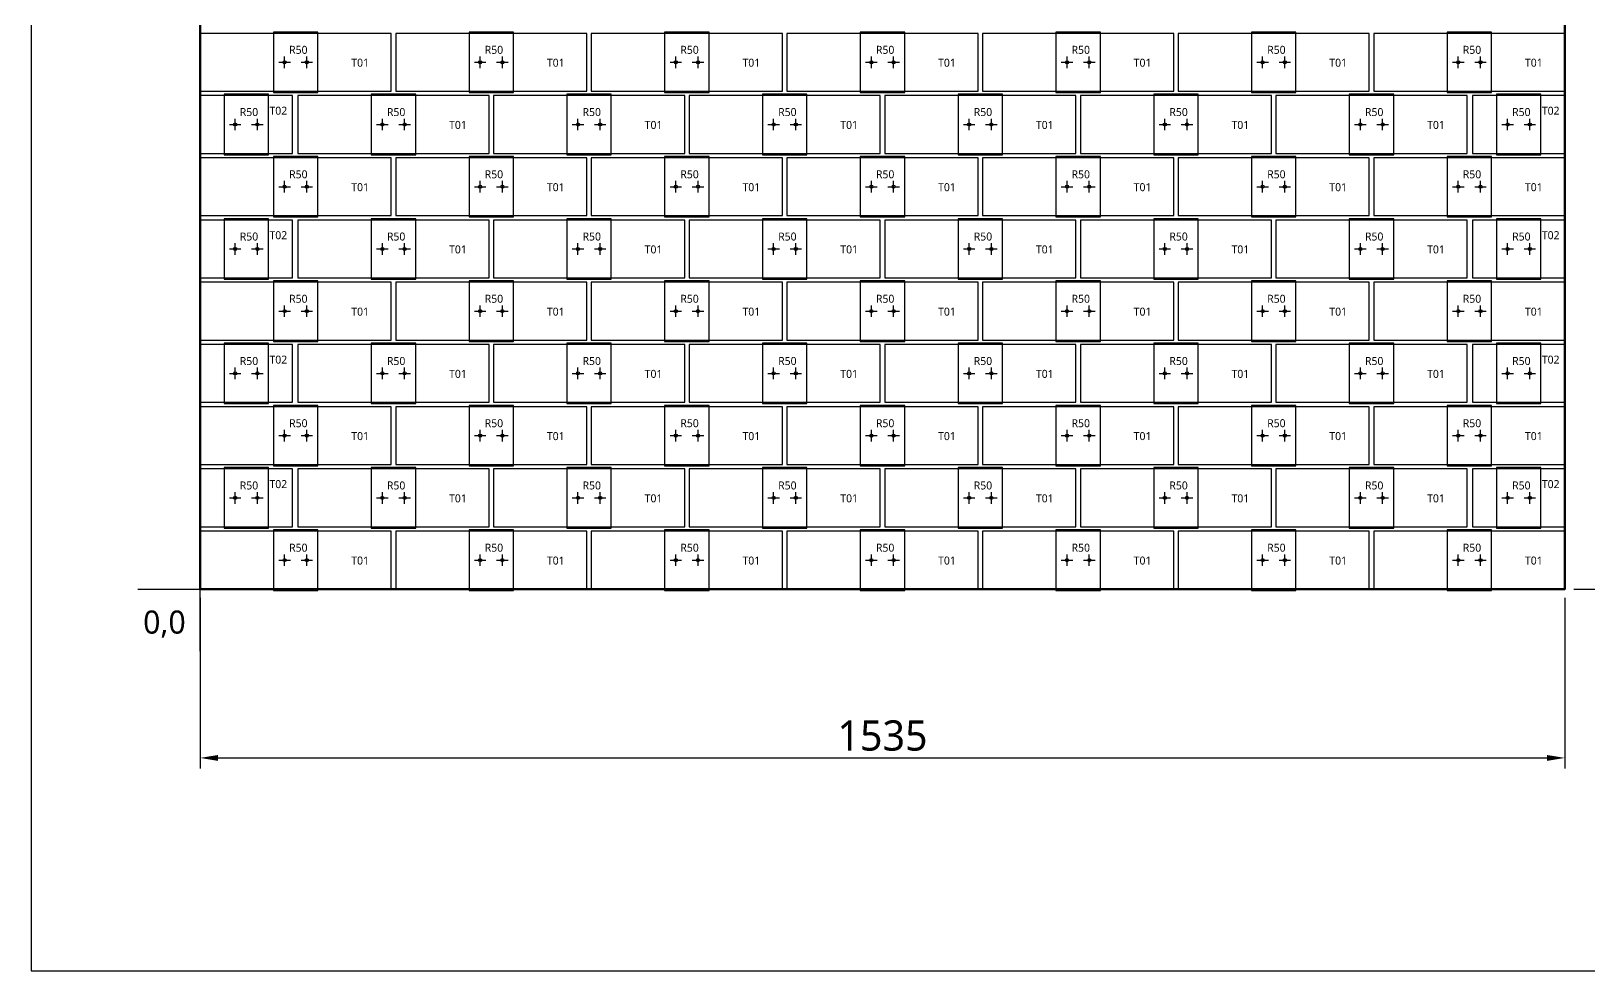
# Model space of a CAD drawing. Header units: millimetres. Extents: x -190 to 8130, y -7782 to 208.
# Drawn here: x -190 to 1562, y -7782 to -6724 of the extents above; entities that cross this region are included whole.
import ezdxf
from ezdxf.enums import TextEntityAlignment as Align

# ---------------------------------------------------------------- set-up
doc = ezdxf.new("R2010")
doc.units = ezdxf.units.MM
for name, color, linetype in [('BOARD', 7, 'Continuous'), ('BORDER', 7, 'Continuous'), ('DIM', 8, 'Continuous'), ('ORIGIN', 1, 'Continuous'), ('P7_CLIP', 4, 'Continuous'), ('P7_HOLE', 1, 'Continuous'), ('P7_SLIP', 7, 'Continuous'), ('P7_TXT_B', 7, 'Continuous'), ('P7_TXT_C', 4, 'Continuous')]:
    doc.layers.add(name, color=color, linetype=linetype)
doc.styles.add('CN', font='msyh.ttc')
doc.dimstyles.new('MM', dxfattribs={"dimtxt": 34, "dimasz": 20, "dimexe": 12, "dimexo": 10, "dimgap": 8, "dimtad": 1, "dimdec": 1, "dimdsep": 46, "dimtxsty": 'CN', "dimcen": 2.5, "dimazin": 3, "dimtfac": 1, "dimtmove": 0, "dimatfit": 3})

msp = doc.modelspace()

# ---------------------------------------------------------------- linework, layer by layer
at = {"layer": 'BOARD', "lineweight": 50}
msp.add_lwpolyline([(0, -7352), (1535, -7352), (1535, -5887), (0, -5887)], close=True, dxfattribs=at)
at = {"layer": 'BORDER'}
msp.add_lwpolyline([(-190, -7781.5), (8129.51, -7781.5), (8129.51, 207.69), (-190, 207.69)], close=True, dxfattribs=at)
at = {"layer": 'ORIGIN'}
for p, q in [((0, -7422), (0, -7262)), ((-70, -7352), (90, -7352))]:
    msp.add_line(p, q, dxfattribs=at)
at = {"layer": 'P7_CLIP'}
for points in [[(82.5, -6793.5), (132.5, -6793.5), (132.5, -6725.5), (82.5, -6725.5)], [(302.5, -6793.5), (352.5, -6793.5), (352.5, -6725.5), (302.5, -6725.5)], [(522.5, -6793.5), (572.5, -6793.5), (572.5, -6725.5), (522.5, -6725.5)], [(742.5, -6793.5), (792.5, -6793.5), (792.5, -6725.5), (742.5, -6725.5)], [(962.5, -6793.5), (1012.5, -6793.5), (1012.5, -6725.5), (962.5, -6725.5)], [(1182.5, -6793.5), (1232.5, -6793.5), (1232.5, -6725.5), (1182.5, -6725.5)], [(1402.5, -6793.5), (1452.5, -6793.5), (1452.5, -6725.5), (1402.5, -6725.5)], [(27, -6863.5), (77, -6863.5), (77, -6795.5), (27, -6795.5)], [(192.5, -6863.5), (242.5, -6863.5), (242.5, -6795.5), (192.5, -6795.5)], [(412.5, -6863.5), (462.5, -6863.5), (462.5, -6795.5), (412.5, -6795.5)], [(632.5, -6863.5), (682.5, -6863.5), (682.5, -6795.5), (632.5, -6795.5)], [(852.5, -6863.5), (902.5, -6863.5), (902.5, -6795.5), (852.5, -6795.5)], [(1072.5, -6863.5), (1122.5, -6863.5), (1122.5, -6795.5), (1072.5, -6795.5)], [(1292.5, -6863.5), (1342.5, -6863.5), (1342.5, -6795.5), (1292.5, -6795.5)], [(1458, -6863.5), (1508, -6863.5), (1508, -6795.5), (1458, -6795.5)], [(82.5, -6933.5), (132.5, -6933.5), (132.5, -6865.5), (82.5, -6865.5)], [(302.5, -6933.5), (352.5, -6933.5), (352.5, -6865.5), (302.5, -6865.5)], [(522.5, -6933.5), (572.5, -6933.5), (572.5, -6865.5), (522.5, -6865.5)], [(742.5, -6933.5), (792.5, -6933.5), (792.5, -6865.5), (742.5, -6865.5)], [(962.5, -6933.5), (1012.5, -6933.5), (1012.5, -6865.5), (962.5, -6865.5)], [(1182.5, -6933.5), (1232.5, -6933.5), (1232.5, -6865.5), (1182.5, -6865.5)], [(1402.5, -6933.5), (1452.5, -6933.5), (1452.5, -6865.5), (1402.5, -6865.5)], [(27, -7003.5), (77, -7003.5), (77, -6935.5), (27, -6935.5)], [(192.5, -7003.5), (242.5, -7003.5), (242.5, -6935.5), (192.5, -6935.5)], [(412.5, -7003.5), (462.5, -7003.5), (462.5, -6935.5), (412.5, -6935.5)], [(632.5, -7003.5), (682.5, -7003.5), (682.5, -6935.5), (632.5, -6935.5)], [(852.5, -7003.5), (902.5, -7003.5), (902.5, -6935.5), (852.5, -6935.5)], [(1072.5, -7003.5), (1122.5, -7003.5), (1122.5, -6935.5), (1072.5, -6935.5)], [(1292.5, -7003.5), (1342.5, -7003.5), (1342.5, -6935.5), (1292.5, -6935.5)], [(1458, -7003.5), (1508, -7003.5), (1508, -6935.5), (1458, -6935.5)], [(82.5, -7073.5), (132.5, -7073.5), (132.5, -7005.5), (82.5, -7005.5)], [(302.5, -7073.5), (352.5, -7073.5), (352.5, -7005.5), (302.5, -7005.5)], [(522.5, -7073.5), (572.5, -7073.5), (572.5, -7005.5), (522.5, -7005.5)], [(742.5, -7073.5), (792.5, -7073.5), (792.5, -7005.5), (742.5, -7005.5)], [(962.5, -7073.5), (1012.5, -7073.5), (1012.5, -7005.5), (962.5, -7005.5)], [(1182.5, -7073.5), (1232.5, -7073.5), (1232.5, -7005.5), (1182.5, -7005.5)], [(1402.5, -7073.5), (1452.5, -7073.5), (1452.5, -7005.5), (1402.5, -7005.5)], [(27, -7143.5), (77, -7143.5), (77, -7075.5), (27, -7075.5)], [(192.5, -7143.5), (242.5, -7143.5), (242.5, -7075.5), (192.5, -7075.5)], [(412.5, -7143.5), (462.5, -7143.5), (462.5, -7075.5), (412.5, -7075.5)], [(632.5, -7143.5), (682.5, -7143.5), (682.5, -7075.5), (632.5, -7075.5)], [(852.5, -7143.5), (902.5, -7143.5), (902.5, -7075.5), (852.5, -7075.5)], [(1072.5, -7143.5), (1122.5, -7143.5), (1122.5, -7075.5), (1072.5, -7075.5)], [(1292.5, -7143.5), (1342.5, -7143.5), (1342.5, -7075.5), (1292.5, -7075.5)], [(1458, -7143.5), (1508, -7143.5), (1508, -7075.5), (1458, -7075.5)], [(82.5, -7213.5), (132.5, -7213.5), (132.5, -7145.5), (82.5, -7145.5)], [(302.5, -7213.5), (352.5, -7213.5), (352.5, -7145.5), (302.5, -7145.5)], [(522.5, -7213.5), (572.5, -7213.5), (572.5, -7145.5), (522.5, -7145.5)], [(742.5, -7213.5), (792.5, -7213.5), (792.5, -7145.5), (742.5, -7145.5)], [(962.5, -7213.5), (1012.5, -7213.5), (1012.5, -7145.5), (962.5, -7145.5)], [(1182.5, -7213.5), (1232.5, -7213.5), (1232.5, -7145.5), (1182.5, -7145.5)], [(1402.5, -7213.5), (1452.5, -7213.5), (1452.5, -7145.5), (1402.5, -7145.5)], [(27, -7283.5), (77, -7283.5), (77, -7215.5), (27, -7215.5)], [(192.5, -7283.5), (242.5, -7283.5), (242.5, -7215.5), (192.5, -7215.5)], [(412.5, -7283.5), (462.5, -7283.5), (462.5, -7215.5), (412.5, -7215.5)], [(632.5, -7283.5), (682.5, -7283.5), (682.5, -7215.5), (632.5, -7215.5)], [(852.5, -7283.5), (902.5, -7283.5), (902.5, -7215.5), (852.5, -7215.5)], [(1072.5, -7283.5), (1122.5, -7283.5), (1122.5, -7215.5), (1072.5, -7215.5)], [(1292.5, -7283.5), (1342.5, -7283.5), (1342.5, -7215.5), (1292.5, -7215.5)], [(1458, -7283.5), (1508, -7283.5), (1508, -7215.5), (1458, -7215.5)], [(82.5, -7353.5), (132.5, -7353.5), (132.5, -7285.5), (82.5, -7285.5)], [(302.5, -7353.5), (352.5, -7353.5), (352.5, -7285.5), (302.5, -7285.5)], [(522.5, -7353.5), (572.5, -7353.5), (572.5, -7285.5), (522.5, -7285.5)], [(742.5, -7353.5), (792.5, -7353.5), (792.5, -7285.5), (742.5, -7285.5)], [(962.5, -7353.5), (1012.5, -7353.5), (1012.5, -7285.5), (962.5, -7285.5)], [(1182.5, -7353.5), (1232.5, -7353.5), (1232.5, -7285.5), (1182.5, -7285.5)], [(1402.5, -7353.5), (1452.5, -7353.5), (1452.5, -7285.5), (1402.5, -7285.5)]]:
    msp.add_lwpolyline(points, close=True, dxfattribs=at)
at = {"layer": 'P7_HOLE'}
for p, q in [((88.5, -6759.5), (101.5, -6759.5)), ((95, -6766), (95, -6753)), ((113.5, -6759.5), (126.5, -6759.5)), ((120, -6766), (120, -6753)), ((308.5, -6759.5), (321.5, -6759.5)), ((315, -6766), (315, -6753)), ((333.5, -6759.5), (346.5, -6759.5)), ((340, -6766), (340, -6753)), ((528.5, -6759.5), (541.5, -6759.5)), ((535, -6766), (535, -6753)), ((553.5, -6759.5), (566.5, -6759.5)), ((560, -6766), (560, -6753)), ((748.5, -6759.5), (761.5, -6759.5)), ((755, -6766), (755, -6753)), ((773.5, -6759.5), (786.5, -6759.5)), ((780, -6766), (780, -6753)), ((968.5, -6759.5), (981.5, -6759.5)), ((975, -6766), (975, -6753)), ((993.5, -6759.5), (1006.5, -6759.5)), ((1000, -6766), (1000, -6753)), ((1188.5, -6759.5), (1201.5, -6759.5)), ((1195, -6766), (1195, -6753)), ((1213.5, -6759.5), (1226.5, -6759.5)), ((1220, -6766), (1220, -6753)), ((1408.5, -6759.5), (1421.5, -6759.5)), ((1415, -6766), (1415, -6753)), ((1433.5, -6759.5), (1446.5, -6759.5)), ((1440, -6766), (1440, -6753)), ((33, -6829.5), (46, -6829.5)), ((39.5, -6836), (39.5, -6823)), ((58, -6829.5), (71, -6829.5)), ((64.5, -6836), (64.5, -6823)), ((198.5, -6829.5), (211.5, -6829.5)), ((205, -6836), (205, -6823)), ((223.5, -6829.5), (236.5, -6829.5)), ((230, -6836), (230, -6823)), ((418.5, -6829.5), (431.5, -6829.5)), ((425, -6836), (425, -6823)), ((443.5, -6829.5), (456.5, -6829.5)), ((450, -6836), (450, -6823)), ((638.5, -6829.5), (651.5, -6829.5)), ((645, -6836), (645, -6823)), ((663.5, -6829.5), (676.5, -6829.5)), ((670, -6836), (670, -6823)), ((858.5, -6829.5), (871.5, -6829.5)), ((865, -6836), (865, -6823)), ((883.5, -6829.5), (896.5, -6829.5)), ((890, -6836), (890, -6823)), ((1078.5, -6829.5), (1091.5, -6829.5)), ((1085, -6836), (1085, -6823)), ((1103.5, -6829.5), (1116.5, -6829.5)), ((1110, -6836), (1110, -6823)), ((1298.5, -6829.5), (1311.5, -6829.5)), ((1305, -6836), (1305, -6823)), ((1323.5, -6829.5), (1336.5, -6829.5)), ((1330, -6836), (1330, -6823)), ((1464, -6829.5), (1477, -6829.5)), ((1470.5, -6836), (1470.5, -6823)), ((1489, -6829.5), (1502, -6829.5)), ((1495.5, -6836), (1495.5, -6823)), ((88.5, -6899.5), (101.5, -6899.5)), ((95, -6906), (95, -6893)), ((113.5, -6899.5), (126.5, -6899.5)), ((120, -6906), (120, -6893)), ((308.5, -6899.5), (321.5, -6899.5)), ((315, -6906), (315, -6893)), ((333.5, -6899.5), (346.5, -6899.5)), ((340, -6906), (340, -6893)), ((528.5, -6899.5), (541.5, -6899.5)), ((535, -6906), (535, -6893)), ((553.5, -6899.5), (566.5, -6899.5)), ((560, -6906), (560, -6893)), ((748.5, -6899.5), (761.5, -6899.5)), ((755, -6906), (755, -6893)), ((773.5, -6899.5), (786.5, -6899.5)), ((780, -6906), (780, -6893)), ((968.5, -6899.5), (981.5, -6899.5)), ((975, -6906), (975, -6893)), ((993.5, -6899.5), (1006.5, -6899.5)), ((1000, -6906), (1000, -6893)), ((1188.5, -6899.5), (1201.5, -6899.5)), ((1195, -6906), (1195, -6893)), ((1213.5, -6899.5), (1226.5, -6899.5)), ((1220, -6906), (1220, -6893)), ((1408.5, -6899.5), (1421.5, -6899.5)), ((1415, -6906), (1415, -6893)), ((1433.5, -6899.5), (1446.5, -6899.5)), ((1440, -6906), (1440, -6893)), ((33, -6969.5), (46, -6969.5)), ((39.5, -6976), (39.5, -6963)), ((58, -6969.5), (71, -6969.5)), ((64.5, -6976), (64.5, -6963)), ((198.5, -6969.5), (211.5, -6969.5)), ((205, -6976), (205, -6963)), ((223.5, -6969.5), (236.5, -6969.5)), ((230, -6976), (230, -6963)), ((418.5, -6969.5), (431.5, -6969.5)), ((425, -6976), (425, -6963)), ((443.5, -6969.5), (456.5, -6969.5)), ((450, -6976), (450, -6963)), ((638.5, -6969.5), (651.5, -6969.5)), ((645, -6976), (645, -6963)), ((663.5, -6969.5), (676.5, -6969.5)), ((670, -6976), (670, -6963)), ((858.5, -6969.5), (871.5, -6969.5)), ((865, -6976), (865, -6963)), ((883.5, -6969.5), (896.5, -6969.5)), ((890, -6976), (890, -6963)), ((1078.5, -6969.5), (1091.5, -6969.5)), ((1085, -6976), (1085, -6963)), ((1103.5, -6969.5), (1116.5, -6969.5)), ((1110, -6976), (1110, -6963)), ((1298.5, -6969.5), (1311.5, -6969.5)), ((1305, -6976), (1305, -6963)), ((1323.5, -6969.5), (1336.5, -6969.5)), ((1330, -6976), (1330, -6963)), ((1464, -6969.5), (1477, -6969.5)), ((1470.5, -6976), (1470.5, -6963)), ((1489, -6969.5), (1502, -6969.5)), ((1495.5, -6976), (1495.5, -6963)), ((88.5, -7039.5), (101.5, -7039.5)), ((95, -7046), (95, -7033)), ((113.5, -7039.5), (126.5, -7039.5)), ((120, -7046), (120, -7033)), ((308.5, -7039.5), (321.5, -7039.5)), ((315, -7046), (315, -7033)), ((333.5, -7039.5), (346.5, -7039.5)), ((340, -7046), (340, -7033)), ((528.5, -7039.5), (541.5, -7039.5)), ((535, -7046), (535, -7033)), ((553.5, -7039.5), (566.5, -7039.5)), ((560, -7046), (560, -7033)), ((748.5, -7039.5), (761.5, -7039.5)), ((755, -7046), (755, -7033)), ((773.5, -7039.5), (786.5, -7039.5)), ((780, -7046), (780, -7033)), ((968.5, -7039.5), (981.5, -7039.5)), ((975, -7046), (975, -7033)), ((993.5, -7039.5), (1006.5, -7039.5)), ((1000, -7046), (1000, -7033)), ((1188.5, -7039.5), (1201.5, -7039.5)), ((1195, -7046), (1195, -7033)), ((1213.5, -7039.5), (1226.5, -7039.5)), ((1220, -7046), (1220, -7033)), ((1408.5, -7039.5), (1421.5, -7039.5)), ((1415, -7046), (1415, -7033)), ((1433.5, -7039.5), (1446.5, -7039.5)), ((1440, -7046), (1440, -7033)), ((33, -7109.5), (46, -7109.5)), ((39.5, -7116), (39.5, -7103)), ((58, -7109.5), (71, -7109.5)), ((64.5, -7116), (64.5, -7103)), ((198.5, -7109.5), (211.5, -7109.5)), ((205, -7116), (205, -7103)), ((223.5, -7109.5), (236.5, -7109.5)), ((230, -7116), (230, -7103)), ((418.5, -7109.5), (431.5, -7109.5)), ((425, -7116), (425, -7103)), ((443.5, -7109.5), (456.5, -7109.5)), ((450, -7116), (450, -7103)), ((638.5, -7109.5), (651.5, -7109.5)), ((645, -7116), (645, -7103)), ((663.5, -7109.5), (676.5, -7109.5)), ((670, -7116), (670, -7103)), ((858.5, -7109.5), (871.5, -7109.5)), ((865, -7116), (865, -7103)), ((883.5, -7109.5), (896.5, -7109.5)), ((890, -7116), (890, -7103)), ((1078.5, -7109.5), (1091.5, -7109.5)), ((1085, -7116), (1085, -7103)), ((1103.5, -7109.5), (1116.5, -7109.5)), ((1110, -7116), (1110, -7103)), ((1298.5, -7109.5), (1311.5, -7109.5)), ((1305, -7116), (1305, -7103)), ((1323.5, -7109.5), (1336.5, -7109.5)), ((1330, -7116), (1330, -7103)), ((1464, -7109.5), (1477, -7109.5)), ((1470.5, -7116), (1470.5, -7103)), ((1489, -7109.5), (1502, -7109.5)), ((1495.5, -7116), (1495.5, -7103)), ((88.5, -7179.5), (101.5, -7179.5)), ((95, -7186), (95, -7173)), ((113.5, -7179.5), (126.5, -7179.5)), ((120, -7186), (120, -7173)), ((308.5, -7179.5), (321.5, -7179.5)), ((315, -7186), (315, -7173)), ((333.5, -7179.5), (346.5, -7179.5)), ((340, -7186), (340, -7173)), ((528.5, -7179.5), (541.5, -7179.5)), ((535, -7186), (535, -7173)), ((553.5, -7179.5), (566.5, -7179.5)), ((560, -7186), (560, -7173)), ((748.5, -7179.5), (761.5, -7179.5)), ((755, -7186), (755, -7173)), ((773.5, -7179.5), (786.5, -7179.5)), ((780, -7186), (780, -7173)), ((968.5, -7179.5), (981.5, -7179.5)), ((975, -7186), (975, -7173)), ((993.5, -7179.5), (1006.5, -7179.5)), ((1000, -7186), (1000, -7173)), ((1188.5, -7179.5), (1201.5, -7179.5)), ((1195, -7186), (1195, -7173)), ((1213.5, -7179.5), (1226.5, -7179.5)), ((1220, -7186), (1220, -7173)), ((1408.5, -7179.5), (1421.5, -7179.5)), ((1415, -7186), (1415, -7173)), ((1433.5, -7179.5), (1446.5, -7179.5)), ((1440, -7186), (1440, -7173)), ((33, -7249.5), (46, -7249.5)), ((39.5, -7256), (39.5, -7243)), ((58, -7249.5), (71, -7249.5)), ((64.5, -7256), (64.5, -7243)), ((198.5, -7249.5), (211.5, -7249.5)), ((205, -7256), (205, -7243)), ((223.5, -7249.5), (236.5, -7249.5)), ((230, -7256), (230, -7243)), ((418.5, -7249.5), (431.5, -7249.5)), ((425, -7256), (425, -7243)), ((443.5, -7249.5), (456.5, -7249.5)), ((450, -7256), (450, -7243)), ((638.5, -7249.5), (651.5, -7249.5)), ((645, -7256), (645, -7243)), ((663.5, -7249.5), (676.5, -7249.5)), ((670, -7256), (670, -7243)), ((858.5, -7249.5), (871.5, -7249.5)), ((865, -7256), (865, -7243)), ((883.5, -7249.5), (896.5, -7249.5)), ((890, -7256), (890, -7243)), ((1078.5, -7249.5), (1091.5, -7249.5)), ((1085, -7256), (1085, -7243)), ((1103.5, -7249.5), (1116.5, -7249.5)), ((1110, -7256), (1110, -7243)), ((1298.5, -7249.5), (1311.5, -7249.5)), ((1305, -7256), (1305, -7243)), ((1323.5, -7249.5), (1336.5, -7249.5)), ((1330, -7256), (1330, -7243)), ((1464, -7249.5), (1477, -7249.5)), ((1470.5, -7256), (1470.5, -7243)), ((1489, -7249.5), (1502, -7249.5)), ((1495.5, -7256), (1495.5, -7243)), ((88.5, -7319.5), (101.5, -7319.5)), ((95, -7326), (95, -7313)), ((113.5, -7319.5), (126.5, -7319.5)), ((120, -7326), (120, -7313)), ((308.5, -7319.5), (321.5, -7319.5)), ((315, -7326), (315, -7313)), ((333.5, -7319.5), (346.5, -7319.5)), ((340, -7326), (340, -7313)), ((528.5, -7319.5), (541.5, -7319.5)), ((535, -7326), (535, -7313)), ((553.5, -7319.5), (566.5, -7319.5)), ((560, -7326), (560, -7313)), ((748.5, -7319.5), (761.5, -7319.5)), ((755, -7326), (755, -7313)), ((773.5, -7319.5), (786.5, -7319.5)), ((780, -7326), (780, -7313)), ((968.5, -7319.5), (981.5, -7319.5)), ((975, -7326), (975, -7313)), ((993.5, -7319.5), (1006.5, -7319.5)), ((1000, -7326), (1000, -7313)), ((1188.5, -7319.5), (1201.5, -7319.5)), ((1195, -7326), (1195, -7313)), ((1213.5, -7319.5), (1226.5, -7319.5)), ((1220, -7326), (1220, -7313)), ((1408.5, -7319.5), (1421.5, -7319.5)), ((1415, -7326), (1415, -7313)), ((1433.5, -7319.5), (1446.5, -7319.5)), ((1440, -7326), (1440, -7313))]:
    msp.add_line(p, q, dxfattribs=at)
for centre in [(95, -6759.5), (120, -6759.5), (315, -6759.5), (340, -6759.5), (535, -6759.5), (560, -6759.5), (755, -6759.5), (780, -6759.5), (975, -6759.5), (1000, -6759.5), (1195, -6759.5), (1220, -6759.5), (1415, -6759.5), (1440, -6759.5), (39.5, -6829.5), (64.5, -6829.5), (205, -6829.5), (230, -6829.5), (425, -6829.5), (450, -6829.5), (645, -6829.5), (670, -6829.5), (865, -6829.5), (890, -6829.5), (1085, -6829.5), (1110, -6829.5), (1305, -6829.5), (1330, -6829.5), (1470.5, -6829.5), (1495.5, -6829.5), (95, -6899.5), (120, -6899.5), (315, -6899.5), (340, -6899.5), (535, -6899.5), (560, -6899.5), (755, -6899.5), (780, -6899.5), (975, -6899.5), (1000, -6899.5), (1195, -6899.5), (1220, -6899.5), (1415, -6899.5), (1440, -6899.5), (39.5, -6969.5), (64.5, -6969.5), (205, -6969.5), (230, -6969.5), (425, -6969.5), (450, -6969.5), (645, -6969.5), (670, -6969.5), (865, -6969.5), (890, -6969.5), (1085, -6969.5), (1110, -6969.5), (1305, -6969.5), (1330, -6969.5), (1470.5, -6969.5), (1495.5, -6969.5), (95, -7039.5), (120, -7039.5), (315, -7039.5), (340, -7039.5), (535, -7039.5), (560, -7039.5), (755, -7039.5), (780, -7039.5), (975, -7039.5), (1000, -7039.5), (1195, -7039.5), (1220, -7039.5), (1415, -7039.5), (1440, -7039.5), (39.5, -7109.5), (64.5, -7109.5), (205, -7109.5), (230, -7109.5), (425, -7109.5), (450, -7109.5), (645, -7109.5), (670, -7109.5), (865, -7109.5), (890, -7109.5), (1085, -7109.5), (1110, -7109.5), (1305, -7109.5), (1330, -7109.5), (1470.5, -7109.5), (1495.5, -7109.5), (95, -7179.5), (120, -7179.5), (315, -7179.5), (340, -7179.5), (535, -7179.5), (560, -7179.5), (755, -7179.5), (780, -7179.5), (975, -7179.5), (1000, -7179.5), (1195, -7179.5), (1220, -7179.5), (1415, -7179.5), (1440, -7179.5), (39.5, -7249.5), (64.5, -7249.5), (205, -7249.5), (230, -7249.5), (425, -7249.5), (450, -7249.5), (645, -7249.5), (670, -7249.5), (865, -7249.5), (890, -7249.5), (1085, -7249.5), (1110, -7249.5), (1305, -7249.5), (1330, -7249.5), (1470.5, -7249.5), (1495.5, -7249.5), (95, -7319.5), (120, -7319.5), (315, -7319.5), (340, -7319.5), (535, -7319.5), (560, -7319.5), (755, -7319.5), (780, -7319.5), (975, -7319.5), (1000, -7319.5), (1195, -7319.5), (1220, -7319.5), (1415, -7319.5), (1440, -7319.5)]:
    msp.add_circle(centre, 1.75, dxfattribs=at)
at = {"layer": 'P7_SLIP'}
for points in [[(0, -6792), (215, -6792), (215, -6727), (0, -6727)], [(220, -6792), (435, -6792), (435, -6727), (220, -6727)], [(440, -6792), (655, -6792), (655, -6727), (440, -6727)], [(660, -6792), (875, -6792), (875, -6727), (660, -6727)], [(880, -6792), (1095, -6792), (1095, -6727), (880, -6727)], [(1100, -6792), (1315, -6792), (1315, -6727), (1100, -6727)], [(1320, -6792), (1535, -6792), (1535, -6727), (1320, -6727)], [(0, -6862), (104, -6862), (104, -6797), (0, -6797)], [(110, -6862), (325, -6862), (325, -6797), (110, -6797)], [(330, -6862), (545, -6862), (545, -6797), (330, -6797)], [(550, -6862), (765, -6862), (765, -6797), (550, -6797)], [(770, -6862), (985, -6862), (985, -6797), (770, -6797)], [(990, -6862), (1205, -6862), (1205, -6797), (990, -6797)], [(1210, -6862), (1425, -6862), (1425, -6797), (1210, -6797)], [(1431, -6862), (1535, -6862), (1535, -6797), (1431, -6797)], [(0, -6932), (215, -6932), (215, -6867), (0, -6867)], [(220, -6932), (435, -6932), (435, -6867), (220, -6867)], [(440, -6932), (655, -6932), (655, -6867), (440, -6867)], [(660, -6932), (875, -6932), (875, -6867), (660, -6867)], [(880, -6932), (1095, -6932), (1095, -6867), (880, -6867)], [(1100, -6932), (1315, -6932), (1315, -6867), (1100, -6867)], [(1320, -6932), (1535, -6932), (1535, -6867), (1320, -6867)], [(0, -7002), (104, -7002), (104, -6937), (0, -6937)], [(110, -7002), (325, -7002), (325, -6937), (110, -6937)], [(330, -7002), (545, -7002), (545, -6937), (330, -6937)], [(550, -7002), (765, -7002), (765, -6937), (550, -6937)], [(770, -7002), (985, -7002), (985, -6937), (770, -6937)], [(990, -7002), (1205, -7002), (1205, -6937), (990, -6937)], [(1210, -7002), (1425, -7002), (1425, -6937), (1210, -6937)], [(1431, -7002), (1535, -7002), (1535, -6937), (1431, -6937)], [(0, -7072), (215, -7072), (215, -7007), (0, -7007)], [(220, -7072), (435, -7072), (435, -7007), (220, -7007)], [(440, -7072), (655, -7072), (655, -7007), (440, -7007)], [(660, -7072), (875, -7072), (875, -7007), (660, -7007)], [(880, -7072), (1095, -7072), (1095, -7007), (880, -7007)], [(1100, -7072), (1315, -7072), (1315, -7007), (1100, -7007)], [(1320, -7072), (1535, -7072), (1535, -7007), (1320, -7007)], [(0, -7142), (104, -7142), (104, -7077), (0, -7077)], [(110, -7142), (325, -7142), (325, -7077), (110, -7077)], [(330, -7142), (545, -7142), (545, -7077), (330, -7077)], [(550, -7142), (765, -7142), (765, -7077), (550, -7077)], [(770, -7142), (985, -7142), (985, -7077), (770, -7077)], [(990, -7142), (1205, -7142), (1205, -7077), (990, -7077)], [(1210, -7142), (1425, -7142), (1425, -7077), (1210, -7077)], [(1431, -7142), (1535, -7142), (1535, -7077), (1431, -7077)], [(0, -7212), (215, -7212), (215, -7147), (0, -7147)], [(220, -7212), (435, -7212), (435, -7147), (220, -7147)], [(440, -7212), (655, -7212), (655, -7147), (440, -7147)], [(660, -7212), (875, -7212), (875, -7147), (660, -7147)], [(880, -7212), (1095, -7212), (1095, -7147), (880, -7147)], [(1100, -7212), (1315, -7212), (1315, -7147), (1100, -7147)], [(1320, -7212), (1535, -7212), (1535, -7147), (1320, -7147)], [(0, -7282), (104, -7282), (104, -7217), (0, -7217)], [(110, -7282), (325, -7282), (325, -7217), (110, -7217)], [(330, -7282), (545, -7282), (545, -7217), (330, -7217)], [(550, -7282), (765, -7282), (765, -7217), (550, -7217)], [(770, -7282), (985, -7282), (985, -7217), (770, -7217)], [(990, -7282), (1205, -7282), (1205, -7217), (990, -7217)], [(1210, -7282), (1425, -7282), (1425, -7217), (1210, -7217)], [(1431, -7282), (1535, -7282), (1535, -7217), (1431, -7217)], [(0, -7352), (215, -7352), (215, -7287), (0, -7287)], [(220, -7352), (435, -7352), (435, -7287), (220, -7287)], [(440, -7352), (655, -7352), (655, -7287), (440, -7287)], [(660, -7352), (875, -7352), (875, -7287), (660, -7287)], [(880, -7352), (1095, -7352), (1095, -7287), (880, -7287)], [(1100, -7352), (1315, -7352), (1315, -7287), (1100, -7287)], [(1320, -7352), (1535, -7352), (1535, -7287), (1320, -7287)]]:
    msp.add_lwpolyline(points, close=True, dxfattribs=at)

# ---------------------------------------------------------------- texts
at = {"layer": 'ORIGIN', "style": 'CN'}
msp.add_text('0,0', height=26, dxfattribs=at).set_placement((-64, -7410), align=Align.BOTTOM_LEFT)
at = {"layer": 'P7_TXT_B', "style": 'CN'}
for s, p in [('T01', (180, -6760)), ('T01', (400, -6760)), ('T01', (620, -6760)), ('T01', (840, -6760)), ('T01', (1060, -6760)), ('T01', (1280, -6760)), ('T01', (1500, -6760)), ('T02', (88, -6814)), ('T02', (1519, -6814)), ('T01', (290, -6830)), ('T01', (510, -6830)), ('T01', (730, -6830)), ('T01', (950, -6830)), ('T01', (1170, -6830)), ('T01', (1390, -6830)), ('T01', (180, -6900)), ('T01', (400, -6900)), ('T01', (620, -6900)), ('T01', (840, -6900)), ('T01', (1060, -6900)), ('T01', (1280, -6900)), ('T01', (1500, -6900)), ('T02', (88, -6954)), ('T02', (1519, -6954)), ('T01', (290, -6970)), ('T01', (510, -6970)), ('T01', (730, -6970)), ('T01', (950, -6970)), ('T01', (1170, -6970)), ('T01', (1390, -6970)), ('T01', (180, -7040)), ('T01', (400, -7040)), ('T01', (620, -7040)), ('T01', (840, -7040)), ('T01', (1060, -7040)), ('T01', (1280, -7040)), ('T01', (1500, -7040)), ('T02', (88, -7094)), ('T02', (1519, -7094)), ('T01', (290, -7110)), ('T01', (510, -7110)), ('T01', (730, -7110)), ('T01', (950, -7110)), ('T01', (1170, -7110)), ('T01', (1390, -7110)), ('T01', (180, -7180)), ('T01', (400, -7180)), ('T01', (620, -7180)), ('T01', (840, -7180)), ('T01', (1060, -7180)), ('T01', (1280, -7180)), ('T01', (1500, -7180)), ('T02', (88, -7234)), ('T02', (1519, -7234)), ('T01', (290, -7250)), ('T01', (510, -7250)), ('T01', (730, -7250)), ('T01', (950, -7250)), ('T01', (1170, -7250)), ('T01', (1390, -7250)), ('T01', (180, -7320)), ('T01', (400, -7320)), ('T01', (620, -7320)), ('T01', (840, -7320)), ('T01', (1060, -7320)), ('T01', (1280, -7320)), ('T01', (1500, -7320))]:
    msp.add_text(s, height=9, dxfattribs=at).set_placement(p, align=Align.MIDDLE_CENTER)
at = {"layer": 'P7_TXT_C', "style": 'CN'}
for p in [(110.5, -6745.5), (330.5, -6745.5), (550.5, -6745.5), (770.5, -6745.5), (990.5, -6745.5), (1210.5, -6745.5), (1430.5, -6745.5), (55, -6815.5), (220.5, -6815.5), (440.5, -6815.5), (660.5, -6815.5), (880.5, -6815.5), (1100.5, -6815.5), (1320.5, -6815.5), (1486, -6815.5), (110.5, -6885.5), (330.5, -6885.5), (550.5, -6885.5), (770.5, -6885.5), (990.5, -6885.5), (1210.5, -6885.5), (1430.5, -6885.5), (55, -6955.5), (220.5, -6955.5), (440.5, -6955.5), (660.5, -6955.5), (880.5, -6955.5), (1100.5, -6955.5), (1320.5, -6955.5), (1486, -6955.5), (110.5, -7025.5), (330.5, -7025.5), (550.5, -7025.5), (770.5, -7025.5), (990.5, -7025.5), (1210.5, -7025.5), (1430.5, -7025.5), (55, -7095.5), (220.5, -7095.5), (440.5, -7095.5), (660.5, -7095.5), (880.5, -7095.5), (1100.5, -7095.5), (1320.5, -7095.5), (1486, -7095.5), (110.5, -7165.5), (330.5, -7165.5), (550.5, -7165.5), (770.5, -7165.5), (990.5, -7165.5), (1210.5, -7165.5), (1430.5, -7165.5), (55, -7235.5), (220.5, -7235.5), (440.5, -7235.5), (660.5, -7235.5), (880.5, -7235.5), (1100.5, -7235.5), (1320.5, -7235.5), (1486, -7235.5), (110.5, -7305.5), (330.5, -7305.5), (550.5, -7305.5), (770.5, -7305.5), (990.5, -7305.5), (1210.5, -7305.5), (1430.5, -7305.5)]:
    msp.add_text('R50', height=9, dxfattribs=at).set_placement(p, align=Align.MIDDLE_CENTER)

# ---------------------------------------------------------------- dimensions: what is measured, and where the dimension line sits
at = {"layer": 'DIM'}
msp.add_linear_dim(base=(1725, -7352), p1=(1535, -7352), p2=(1535, -5887), angle=90, dimstyle='MM', dxfattribs=at).render()
msp.add_linear_dim(base=(0, -7542), p1=(0, -7352), p2=(1535, -7352), dimstyle='MM', dxfattribs=at).render()

doc.saveas('drawing.dxf')
